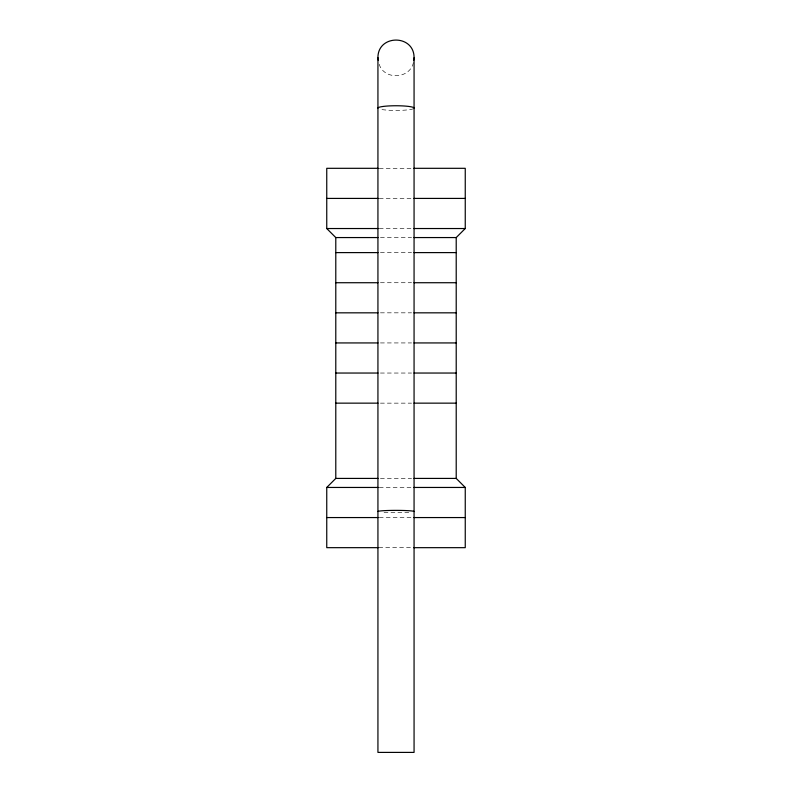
<?xml version="1.0" encoding="UTF-8"?>
<svg xmlns="http://www.w3.org/2000/svg" width="792" height="792" viewBox="0 0 792 792"><rect width="100%" height="100%" fill="white"/><g stroke="black" fill="none" stroke-linecap="round" stroke-linejoin="round"><path stroke-width="0.59" stroke-dasharray="3.96 2.97" d="M413.454 62.538C409.88 79.398 383.486 80.339 379.002 63.637M379.269 168.31L413.454 168.31M379.269 198.416L413.919 198.416M379.269 228.532L412.731 228.532M380.417 237.56L411.583 237.56M380.417 252.608L411.583 252.608M380.417 282.724L411.583 282.724M380.417 312.83L411.583 312.83M380.417 342.936L411.583 342.936M380.417 373.042L411.583 373.042M380.417 403.148L411.583 403.148M380.417 478.418L411.583 478.418M379.269 487.456L413.919 487.456M379.269 517.562L412.731 517.562M378.804 547.668L413.196 547.668M408.771 512.365A18.087 1.168 0 0 1 383.229 512.365M413.454 108.702A18.067 2.346 0 0 1 398.356 110.415A18.067 2.346 0 0 1 380.358 109.266"/><path stroke-width="1.19" d="M377.933 57.816C377.635 34.175 414.365 34.175 414.067 57.816L414.067 752.4L377.933 752.4L377.933 57.816L378.239 60.182M413.761 60.182L414.067 57.816M413.672 547.668L465.25 547.668L465.25 487.456L456.212 478.418L456.212 237.56L465.25 228.532L465.25 168.31L413.919 168.31M378.328 547.668L326.75 547.668L326.75 487.456L335.788 478.418L335.788 237.56L326.75 228.532L326.75 168.31L378.081 168.31M326.75 198.416L378.081 198.416M413.919 198.416L465.25 198.416M326.75 228.532L378.081 228.532M413.919 228.532L465.25 228.532M335.788 237.56L377.992 237.56M414.008 237.56L456.212 237.56M335.788 252.608L377.992 252.608M414.008 252.608L456.212 252.608M335.788 282.724L377.992 282.724M414.008 282.724L456.212 282.724M335.788 312.83L377.992 312.83M414.008 312.83L456.212 312.83M335.788 342.936L377.992 342.936M414.008 342.936L456.212 342.936M335.788 373.042L377.992 373.042M414.008 373.042L456.212 373.042M335.788 403.148L377.992 403.148M414.008 403.148L456.212 403.148M335.788 478.418L377.992 478.418M414.008 478.418L456.212 478.418M326.75 487.456L378.081 487.456M413.919 487.456L465.25 487.456M326.75 517.562L378.081 517.562M413.919 517.562L465.25 517.562M377.913 511.543A18.087 1.168 0 0 1 396 510.375A18.087 1.168 0 0 1 414.087 511.543M377.933 108.098A18.067 2.346 0 0 1 396 105.752A18.067 2.346 0 0 1 414.067 108.098"/></g></svg>
